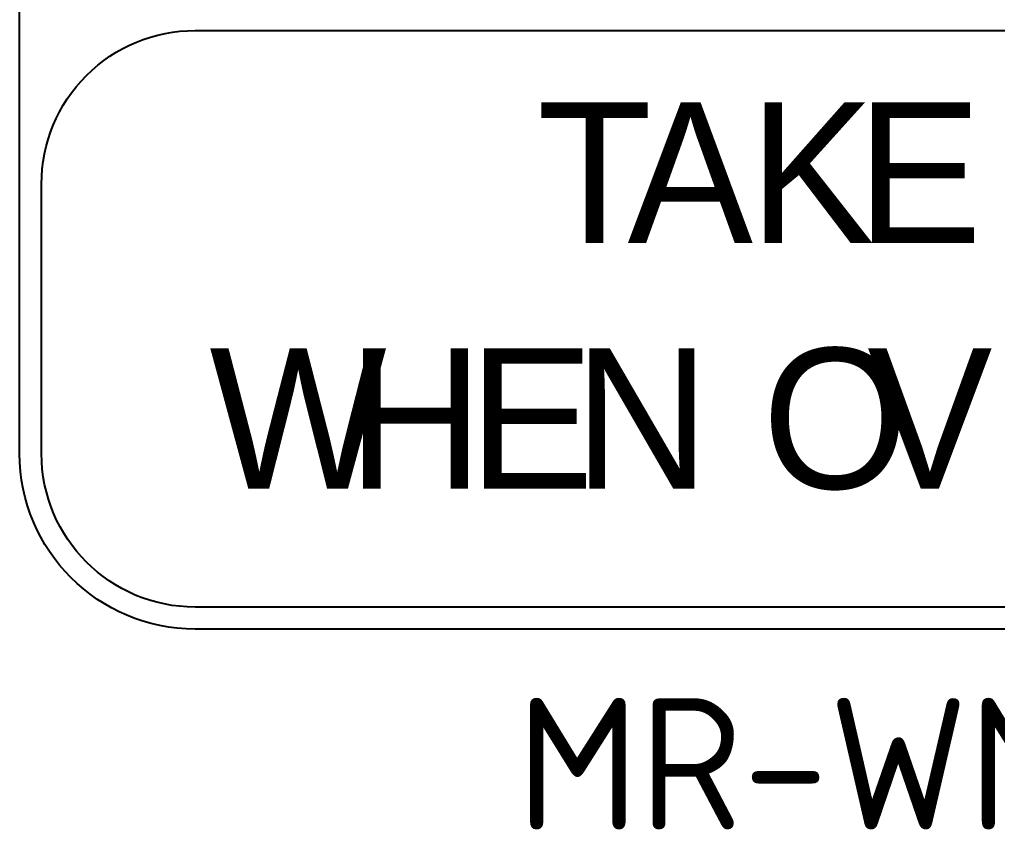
# Model space of a CAD drawing. Extents: x 180.9 to 217.6, y 182.9 to 217.2.
# Drawn here: x 180.95 to 199.52, y 182.86 to 198.24 of the extents above; entities that cross this region are included whole.
import ezdxf
from ezdxf.enums import TextEntityAlignment as Align

# ---------------------------------------------------------------- set-up
doc = ezdxf.new("R2010")
doc.units = 0
doc.layers.add('L18', color=4, linetype='CONTINUOUS')
doc.layers.add('T25', color=1, linetype='CONTINUOUS')
doc.styles.add('CSERIES', font='Cseries.shx')
doc.styles.add('ISO', font='iso3098b.shx')

msp = doc.modelspace()

# ---------------------------------------------------------------- linework, layer by layer
at = {"layer": 'L18'}
for points in [[(184.2831571419953, 186.6608327478166, -0.414213562373095), (180.9498238086703, 189.9941660811416), (180.9498238086703, 213.8941660811582, -0.4142135623730951), (184.2831571419953, 217.2274994144832), (214.283157142012, 217.2274994144832, -0.4142135623730949), (217.616490475337, 213.8941660811582), (217.616490475337, 189.9941660811415, -0.414213562373095), (214.283157142012, 186.6608327478166)], [(217.199823808687, 195.1107494144665), (217.199823808687, 189.9941660811415, -0.414213562373095), (214.283157142012, 187.0774994144666), (184.2831571419953, 187.0774994144666, -0.414213562373095), (181.3664904753203, 189.9941660811416), (181.3664904753203, 195.1107494144666, -0.414213562373095), (184.2832404753204, 198.0274994144665), (214.283073808687, 198.0274994144665, -0.414213562373095)]]:
    msp.add_lwpolyline(points, format="xyb", close=True, dxfattribs=at)

# ---------------------------------------------------------------- texts
at = {"layer": 'L18', "style": 'CSERIES'}
for s, p in [('T', (190.7777783541249, 193.9941660811499)), ('A', (192.494634414731, 193.9941660811499)), ('K', (194.8010548692764, 193.9941660811499)), ('E', (196.8430056268522, 193.9941660811499)), ('W', (184.5542461571552, 189.3274827478165)), ('H', (187.1806666117007, 189.3274827478165)), ('E', (189.4782991874582, 189.3274827478165)), ('N', (191.4764052480643, 189.3274827478165)), ('O', (195.0489431268522, 189.3274827478165)), ('V', (197.043052975337, 189.3274827478165))]:
    msp.add_text(s, height=2.666666666666665, dxfattribs=at).set_placement(p)
at = {"layer": 'T25', "style": 'ISO'}
msp.add_text('MR-WM-2/3', height=2.5, dxfattribs=at).set_placement((199.1607002386439, 182.8552145339734), align=Align.CENTER)

doc.saveas('drawing.dxf')
